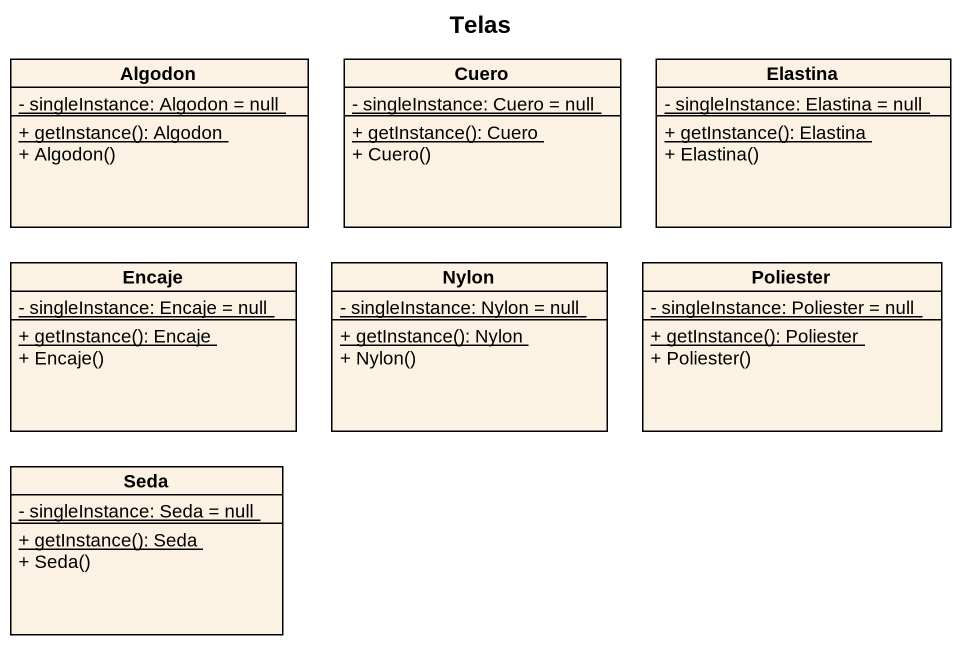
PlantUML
@startuml
title Telas
hide circle
hide empty members
skinparam classAttributeIconSize 0
class Algodon {
  {static} - singleInstance: Algodon = null
  {static} + getInstance(): Algodon
  + Algodon()
}
class Cuero {
  {static} - singleInstance: Cuero = null
  {static} + getInstance(): Cuero
  + Cuero()
}
class Elastina {
  {static} - singleInstance: Elastina = null
  {static} + getInstance(): Elastina
  + Elastina()
}
class Encaje {
  {static} - singleInstance: Encaje = null
  {static} + getInstance(): Encaje
  + Encaje()
}
class Nylon {
  {static} - singleInstance: Nylon = null
  {static} + getInstance(): Nylon
  + Nylon()
}
class Poliester {
  {static} - singleInstance: Poliester = null
  {static} + getInstance(): Poliester
  + Poliester()
}
class Seda {
  {static} - singleInstance: Seda = null
  {static} + getInstance(): Seda
  + Seda()
}
@enduml
